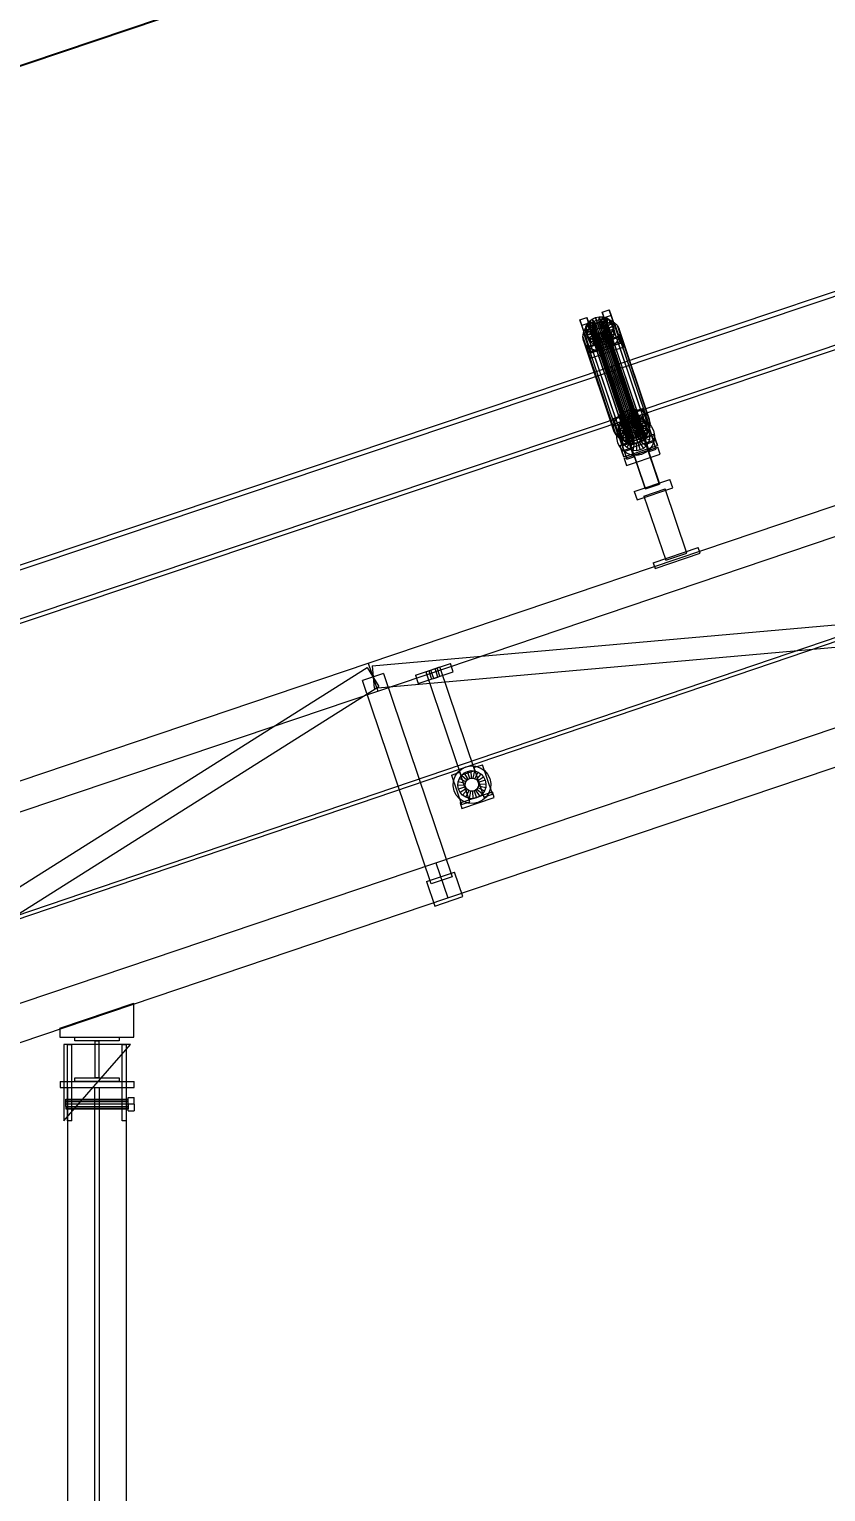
# Model space of a CAD drawing. Header units: millimetres. Extents: x -1970 to 34302, y -65268 to 6837.
# Drawn here: x 7559 to 8635, y 1365 to 3341 of the extents above; entities that cross this region are included whole.
import ezdxf

# ---------------------------------------------------------------- set-up
doc = ezdxf.new("R2010")
doc.units = ezdxf.units.MM
doc.layers.add('COTAS_P', color=1, linetype='Continuous', lineweight=0)
doc.layers.add('lateral_C01', color=7, linetype='Continuous', lineweight=0)
doc.dimstyles.new('R19_100', dxfattribs={"dimtxt": 250, "dimasz": 150, "dimexe": 150, "dimexo": 80, "dimgap": 100, "dimtad": 1, "dimtih": 1, "dimtoh": 1, "dimdsep": 46, "dimcen": 0.09, "dimadec": 0, "dimazin": 0, "dimtfac": 1, "dimtdec": 4, "dimtofl": 0, "dimtmove": 0, "dimatfit": 3, "dimfxl": 1, "dimtolj": 1, "dimtzin": 0, "dimarcsym": 0})

# ---------------------------------------------------------------- blocks, each defined once
blk = doc.blocks.new('*D0')
at = {"layer": 'COTAS_P', "color": 0, "lineweight": -2, "transparency": 16777216}
for p, q in [((10918.9, 3565.8), (10608.3, 4484.8)), ((1803.3, 1350.6), (10514.3, 4294.7)), ((1923.7, 525.8), (1613.2, 1444.7))]:
    blk.add_line(p, q, dxfattribs=at)
at = {"layer": 'COTAS_P', "color": 0, "transparency": 16777216}
for points in [[(10506.3, 4318.3), (10522.3, 4271), (10656.4, 4342.7)], [(1795.3, 1374.3), (1811.3, 1327), (1661.2, 1302.6)]]:
    blk.add_solid(points, dxfattribs=at)
at = {"layer": 'Defpoints', "color": 0, "transparency": 16777216}
for p in [(10656.4, 4342.7), (10944.5, 3490.1), (1949.4, 450)]:
    blk.add_point(p, dxfattribs=at)

msp = doc.modelspace()

# ---------------------------------------------------------------- linework, layer by layer
at = {"layer": 'lateral_C01'}
for p, q in [((2012.494, 264.236), (11002.451, 3319.63)), ((2014.103, 259.502), (11004.06, 3314.896)), ((8915.115, 3076.875), (8346.372, 2885.74)), ((8348.284, 2880.052), (8917.026, 3071.187)), ((8368.298, 2820.496), (8937.041, 3011.631)), ((8938.953, 3005.944), (8370.21, 2814.809)), ((8303.024, 2948.655), (8312.498, 2951.856)), ((8305.582, 2941.043), (8303.024, 2948.655)), ((8303.024, 2948.655), (8315.644, 2911.416)), ((8312.498, 2951.856), (8315.056, 2944.245)), ((8325.118, 2914.617), (8312.498, 2951.856)), ((8312.888, 2943.112), (8315.822, 2946.715)), ((8314.257, 2941.291), (8319.393, 2945.221)), ((8315.822, 2946.715), (8319.665, 2949.654)), ((8322.836, 2941.597), (8315.822, 2946.715)), ((8315.822, 2946.715), (8318.015, 2940.19)), ((8319.393, 2945.221), (8325.394, 2947.997)), ((8319.393, 2945.221), (8360.505, 2822.89)), ((8319.665, 2949.654), (8324.153, 2951.731)), ((8324.656, 2942.989), (8319.665, 2949.654)), ((8319.665, 2949.654), (8321.857, 2943.13)), ((8326.346, 2945.207), (8321.857, 2943.13)), ((8324.153, 2951.731), (8328.982, 2952.803)), ((8326.782, 2943.973), (8324.153, 2951.731)), ((8324.153, 2951.731), (8326.346, 2945.207)), ((8324.291, 2944.077), (8326.417, 2945.06)), ((8325.394, 2947.997), (8331.849, 2949.431)), ((8325.394, 2947.997), (8366.505, 2825.666)), ((8331.174, 2946.279), (8326.346, 2945.207)), ((8326.346, 2945.207), (8328.975, 2937.449)), ((8326.417, 2945.06), (8328.704, 2945.568)), ((8326.417, 2945.06), (8374.106, 2803.156)), ((8329.07, 2944.481), (8326.782, 2943.973)), ((8328.704, 2945.568), (8330.997, 2945.566)), ((8328.704, 2945.568), (8376.393, 2803.664)), ((8329.07, 2944.481), (8328.982, 2952.803)), ((8328.982, 2952.803), (8333.822, 2952.798)), ((8328.982, 2952.803), (8331.174, 2946.279)), ((8331.362, 2944.478), (8329.07, 2944.481)), ((8331.262, 2937.957), (8329.07, 2944.481)), ((8330.997, 2945.566), (8333.139, 2945.053)), ((8330.997, 2945.566), (8378.686, 2803.661)), ((8336.015, 2946.274), (8331.174, 2946.279)), ((8331.174, 2946.279), (8331.262, 2937.957)), ((8331.362, 2944.478), (8333.822, 2952.798)), ((8333.504, 2943.966), (8331.362, 2944.478)), ((8333.555, 2937.954), (8331.362, 2944.478)), ((8331.849, 2949.431), (8338.32, 2949.423)), ((8331.849, 2949.431), (8372.961, 2827.099)), ((8333.139, 2945.053), (8334.984, 2944.065)), ((8333.139, 2945.053), (8380.828, 2803.149)), ((8333.34, 2958.9), (8342.813, 2962.102)), ((8335.898, 2951.288), (8333.34, 2958.9)), ((8333.34, 2958.9), (8345.96, 2921.661)), ((8333.504, 2943.966), (8338.344, 2951.715)), ((8336.015, 2946.274), (8333.555, 2937.954)), ((8333.822, 2952.798), (8338.344, 2951.715)), ((8333.822, 2952.798), (8336.015, 2946.274)), ((8335.349, 2942.977), (8342.239, 2949.629)), ((8340.537, 2945.191), (8335.697, 2937.441)), ((8345.371, 2954.49), (8335.898, 2951.288)), ((8348.518, 2914.049), (8335.898, 2951.288)), ((8340.537, 2945.191), (8336.015, 2946.274)), ((8336.772, 2941.581), (8345.242, 2946.682)), ((8338.32, 2949.423), (8344.365, 2947.976)), ((8338.32, 2949.423), (8379.431, 2827.092)), ((8338.344, 2951.715), (8342.239, 2949.629)), ((8338.344, 2951.715), (8340.537, 2945.191)), ((8344.432, 2943.105), (8340.537, 2945.191)), ((8342.239, 2949.629), (8345.242, 2946.682)), ((8342.239, 2949.629), (8344.432, 2943.105)), ((8342.813, 2962.102), (8345.371, 2954.49)), ((8355.433, 2924.863), (8342.813, 2962.102)), ((8344.365, 2947.976), (8349.572, 2945.187)), ((8344.365, 2947.976), (8385.476, 2825.645)), ((8345.242, 2946.682), (8347.148, 2943.074)), ((8345.242, 2946.682), (8347.435, 2940.158)), ((8345.371, 2954.49), (8357.991, 2917.251)), ((8349.572, 2945.187), (8353.586, 2941.247)), ((8349.572, 2945.187), (8390.683, 2822.856)), ((8315.056, 2944.245), (8305.582, 2941.043)), ((8318.202, 2903.804), (8305.582, 2941.043)), ((8307.101, 2925.537), (8307.894, 2931.102)), ((8308.009, 2920.159), (8307.101, 2925.537)), ((8307.101, 2925.537), (8348.212, 2803.205)), ((8307.894, 2931.102), (8310.335, 2936.475)), ((8307.894, 2931.102), (8349.005, 2808.77)), ((8310.335, 2936.475), (8314.257, 2941.291)), ((8310.335, 2936.475), (8351.446, 2814.144)), ((8310.469, 2934.93), (8311.062, 2939.093)), ((8320.3, 2936.015), (8310.469, 2934.93)), ((8310.469, 2934.93), (8312.662, 2928.406)), ((8311.149, 2930.907), (8310.469, 2934.93)), ((8311.062, 2939.093), (8312.888, 2943.112)), ((8320.581, 2937.986), (8311.062, 2939.093)), ((8311.062, 2939.093), (8313.255, 2932.568)), ((8320.622, 2934.109), (8311.149, 2930.907)), ((8311.149, 2930.907), (8313.341, 2924.383)), ((8313.055, 2927.3), (8311.149, 2930.907)), ((8312.276, 2912.007), (8357.75, 2927.375)), ((8313.255, 2932.568), (8312.662, 2928.406)), ((8312.662, 2928.406), (8322.493, 2929.49)), ((8312.662, 2928.406), (8313.341, 2924.383)), ((8321.446, 2939.89), (8312.888, 2943.112)), ((8312.888, 2943.112), (8315.081, 2936.588)), ((8321.525, 2932.4), (8313.055, 2927.3)), ((8313.055, 2927.3), (8315.248, 2920.775)), ((8316.058, 2924.352), (8313.055, 2927.3)), ((8315.081, 2936.588), (8313.255, 2932.568)), ((8313.255, 2932.568), (8322.774, 2931.462)), ((8313.341, 2924.383), (8322.815, 2927.585)), ((8314.257, 2941.291), (8355.368, 2818.96)), ((8315.056, 2944.245), (8327.676, 2907.006)), ((8318.015, 2940.19), (8315.081, 2936.588)), ((8315.081, 2936.588), (8323.639, 2933.366)), ((8315.248, 2920.775), (8323.718, 2925.876)), ((8322.948, 2931.004), (8316.058, 2924.352)), ((8321.857, 2943.13), (8318.015, 2940.19)), ((8318.015, 2940.19), (8325.029, 2935.073)), ((8319.935, 2937.102), (8320.216, 2939.074)), ((8320.257, 2935.197), (8319.935, 2937.102)), ((8319.935, 2937.102), (8367.624, 2795.198)), ((8324.793, 2930.016), (8319.953, 2922.266)), ((8320.216, 2939.074), (8321.081, 2940.978)), ((8320.216, 2939.074), (8367.905, 2797.169)), ((8321.16, 2933.488), (8320.257, 2935.197)), ((8320.257, 2935.197), (8367.946, 2793.292)), ((8320.581, 2937.986), (8320.3, 2936.015)), ((8322.493, 2929.49), (8320.3, 2936.015)), ((8320.3, 2936.015), (8320.622, 2934.109)), ((8321.446, 2939.89), (8320.581, 2937.986)), ((8322.774, 2931.462), (8320.581, 2937.986)), ((8322.815, 2927.585), (8320.622, 2934.109)), ((8320.622, 2934.109), (8321.525, 2932.4)), ((8321.081, 2940.978), (8322.471, 2942.684)), ((8321.081, 2940.978), (8368.77, 2799.073)), ((8322.582, 2932.092), (8321.16, 2933.488)), ((8321.16, 2933.488), (8368.849, 2791.583)), ((8322.836, 2941.597), (8321.446, 2939.89)), ((8323.639, 2933.366), (8321.446, 2939.89)), ((8323.718, 2925.876), (8321.525, 2932.4)), ((8321.525, 2932.4), (8322.948, 2931.004)), ((8321.857, 2943.13), (8326.849, 2936.465)), ((8322.471, 2942.684), (8324.291, 2944.077)), ((8322.471, 2942.684), (8370.16, 2800.78)), ((8322.493, 2929.49), (8322.774, 2931.462)), ((8322.815, 2927.585), (8322.493, 2929.49)), ((8324.427, 2931.103), (8322.582, 2932.092)), ((8322.582, 2932.092), (8370.271, 2790.187)), ((8322.774, 2931.462), (8323.639, 2933.366)), ((8323.718, 2925.876), (8322.815, 2927.585)), ((8324.656, 2942.989), (8322.836, 2941.597)), ((8325.029, 2935.073), (8322.836, 2941.597)), ((8325.14, 2924.48), (8322.948, 2931.004)), ((8322.948, 2931.004), (8324.793, 2930.016)), ((8323.639, 2933.366), (8325.029, 2935.073)), ((8325.14, 2924.48), (8323.718, 2925.876)), ((8324.291, 2944.077), (8371.98, 2802.172)), ((8326.569, 2930.591), (8324.427, 2931.103)), ((8324.427, 2931.103), (8372.116, 2789.199)), ((8326.935, 2929.503), (8324.475, 2921.184)), ((8326.782, 2943.973), (8324.656, 2942.989)), ((8326.849, 2936.465), (8324.656, 2942.989)), ((8326.985, 2923.492), (8324.793, 2930.016)), ((8324.793, 2930.016), (8326.935, 2929.503)), ((8325.029, 2935.073), (8326.849, 2936.465)), ((8328.862, 2930.588), (8326.569, 2930.591)), ((8326.569, 2930.591), (8374.258, 2788.686)), ((8328.975, 2937.449), (8326.782, 2943.973)), ((8326.849, 2936.465), (8328.975, 2937.449)), ((8329.127, 2922.979), (8326.935, 2929.503)), ((8326.935, 2929.503), (8329.227, 2929.501)), ((8331.149, 2931.096), (8328.862, 2930.588)), ((8328.862, 2930.588), (8376.551, 2788.684)), ((8328.975, 2937.449), (8331.262, 2937.957)), ((8329.227, 2929.501), (8331.515, 2930.008)), ((8329.227, 2929.501), (8329.315, 2921.178)), ((8331.42, 2922.976), (8329.227, 2929.501)), ((8333.275, 2932.08), (8331.149, 2931.096)), ((8331.149, 2931.096), (8378.838, 2789.191)), ((8331.262, 2937.957), (8333.555, 2937.954)), ((8331.515, 2930.008), (8333.641, 2930.992)), ((8331.515, 2930.008), (8334.144, 2922.25)), ((8333.707, 2923.484), (8331.515, 2930.008)), ((8335.095, 2933.472), (8333.275, 2932.08)), ((8333.275, 2932.08), (8380.965, 2790.175)), ((8335.349, 2942.977), (8333.504, 2943.966)), ((8335.697, 2937.441), (8333.504, 2943.966)), ((8333.555, 2937.954), (8335.697, 2937.441)), ((8333.641, 2930.992), (8335.461, 2932.385)), ((8333.641, 2930.992), (8338.632, 2924.327)), ((8335.833, 2924.468), (8333.641, 2930.992)), ((8334.984, 2944.065), (8336.406, 2942.669)), ((8334.984, 2944.065), (8382.673, 2802.16)), ((8336.485, 2935.179), (8335.095, 2933.472)), ((8335.095, 2933.472), (8382.785, 2791.568)), ((8336.772, 2941.581), (8335.349, 2942.977)), ((8337.542, 2936.453), (8335.349, 2942.977)), ((8335.461, 2932.385), (8336.851, 2934.091)), ((8335.461, 2932.385), (8342.475, 2927.267)), ((8337.653, 2925.86), (8335.461, 2932.385)), ((8335.697, 2937.441), (8337.542, 2936.453)), ((8337.653, 2925.86), (8335.833, 2924.468)), ((8336.406, 2942.669), (8337.309, 2940.96)), ((8336.406, 2942.669), (8384.095, 2800.764)), ((8337.35, 2937.083), (8336.485, 2935.179)), ((8336.485, 2935.179), (8384.174, 2793.274)), ((8337.675, 2939.872), (8336.772, 2941.581)), ((8338.964, 2935.057), (8336.772, 2941.581)), ((8336.851, 2934.091), (8337.716, 2935.995)), ((8336.851, 2934.091), (8345.409, 2930.869)), ((8339.043, 2927.567), (8336.851, 2934.091)), ((8337.309, 2940.96), (8337.631, 2939.054)), ((8384.998, 2799.055), (8337.309, 2940.96)), ((8337.631, 2939.054), (8337.35, 2937.083)), ((8337.35, 2937.083), (8385.039, 2795.178)), ((8344.432, 2943.105), (8337.542, 2936.453)), ((8337.542, 2936.453), (8338.964, 2935.057)), ((8337.631, 2939.054), (8385.32, 2797.15)), ((8339.043, 2927.567), (8337.653, 2925.86)), ((8344.667, 2920.743), (8337.653, 2925.86)), ((8347.148, 2943.074), (8337.675, 2939.872)), ((8337.675, 2939.872), (8339.867, 2933.348)), ((8337.997, 2937.967), (8337.675, 2939.872)), ((8337.716, 2935.995), (8337.997, 2937.967)), ((8337.716, 2935.995), (8347.235, 2934.889)), ((8339.908, 2929.471), (8337.716, 2935.995)), ((8337.997, 2937.967), (8347.828, 2939.052)), ((8340.189, 2931.443), (8337.997, 2937.967)), ((8342.475, 2927.267), (8338.632, 2924.327)), ((8347.435, 2940.158), (8338.964, 2935.057)), ((8338.964, 2935.057), (8339.867, 2933.348)), ((8339.908, 2929.471), (8339.043, 2927.567)), ((8347.601, 2924.345), (8339.043, 2927.567)), ((8339.867, 2933.348), (8349.341, 2936.55)), ((8339.867, 2933.348), (8340.189, 2931.443)), ((8340.189, 2931.443), (8339.908, 2929.471)), ((8349.427, 2928.365), (8339.908, 2929.471)), ((8350.02, 2932.527), (8340.189, 2931.443)), ((8345.409, 2930.869), (8342.475, 2927.267)), ((8342.475, 2927.267), (8344.667, 2920.743)), ((8347.435, 2940.158), (8344.432, 2943.105)), ((8347.235, 2934.889), (8345.409, 2930.869)), ((8345.409, 2930.869), (8347.601, 2924.345)), ((8355.433, 2924.863), (8345.96, 2921.661)), ((8349.341, 2936.55), (8347.148, 2943.074)), ((8347.148, 2943.074), (8347.828, 2939.052)), ((8347.828, 2939.052), (8347.235, 2934.889)), ((8347.235, 2934.889), (8349.427, 2928.365)), ((8349.341, 2936.55), (8347.435, 2940.158)), ((8347.601, 2924.345), (8349.427, 2928.365)), ((8347.828, 2939.052), (8350.02, 2932.527)), ((8350.02, 2932.527), (8349.341, 2936.55)), ((8349.427, 2928.365), (8350.02, 2932.527)), ((8353.586, 2941.247), (8356.135, 2936.424)), ((8353.586, 2941.247), (8394.698, 2818.916)), ((8356.25, 2925.482), (8353.809, 2920.108)), ((8357.991, 2917.251), (8355.433, 2924.863)), ((8356.135, 2936.424), (8357.043, 2931.047)), ((8397.246, 2814.093), (8356.135, 2936.424)), ((8357.043, 2931.047), (8356.25, 2925.482)), ((8356.25, 2925.482), (8397.361, 2803.15)), ((8357.043, 2931.047), (8398.155, 2808.715)), ((8357.75, 2927.375), (8360.308, 2919.763)), ((8360.379, 2919.617), (8357.75, 2927.375)), ((8310.557, 2915.336), (8308.009, 2920.159)), ((8308.009, 2920.159), (8349.12, 2797.828)), ((8314.572, 2911.396), (8310.557, 2915.336)), ((8310.557, 2915.336), (8351.669, 2793.005)), ((8314.834, 2904.395), (8312.276, 2912.007)), ((8312.276, 2912.007), (8314.906, 2904.249)), ((8313.341, 2924.383), (8315.248, 2920.775)), ((8319.779, 2908.607), (8314.572, 2911.396)), ((8314.572, 2911.396), (8355.683, 2789.065)), ((8360.308, 2919.763), (8314.834, 2904.395)), ((8360.379, 2919.617), (8314.906, 2904.249)), ((8315.248, 2920.775), (8318.251, 2917.828)), ((8325.118, 2914.617), (8315.644, 2911.416)), ((8315.644, 2911.416), (8318.202, 2903.804)), ((8316.058, 2924.352), (8318.251, 2917.828)), ((8319.953, 2922.266), (8316.058, 2924.352)), ((8317.464, 2896.637), (8362.937, 2912.005)), ((8318.202, 2903.804), (8327.676, 2907.006)), ((8318.251, 2917.828), (8325.14, 2924.48)), ((8318.251, 2917.828), (8322.146, 2915.742)), ((8325.824, 2907.16), (8319.779, 2908.607)), ((8319.779, 2908.607), (8360.89, 2786.276)), ((8319.953, 2922.266), (8322.146, 2915.742)), ((8324.475, 2921.184), (8319.953, 2922.266)), ((8322.146, 2915.742), (8326.985, 2923.492)), ((8322.146, 2915.742), (8326.667, 2914.659)), ((8324.475, 2921.184), (8326.667, 2914.659)), ((8329.315, 2921.178), (8324.475, 2921.184)), ((8327.676, 2907.006), (8325.118, 2914.617)), ((8326.985, 2923.492), (8325.14, 2924.48)), ((8332.295, 2907.153), (8325.824, 2907.16)), ((8325.824, 2907.16), (8366.935, 2784.828)), ((8326.667, 2914.659), (8329.127, 2922.979)), ((8326.667, 2914.659), (8331.508, 2914.654)), ((8326.778, 2912.804), (8345.725, 2919.208)), ((8326.859, 2912.562), (8326.778, 2912.804)), ((8391.653, 2720.856), (8326.778, 2912.804)), ((8345.806, 2918.966), (8326.859, 2912.562)), ((8391.735, 2720.615), (8326.859, 2912.562)), ((8329.127, 2922.979), (8326.985, 2923.492)), ((8331.42, 2922.976), (8329.127, 2922.979)), ((8334.144, 2922.25), (8329.315, 2921.178)), ((8329.315, 2921.178), (8331.508, 2914.654)), ((8333.707, 2923.484), (8331.42, 2922.976)), ((8331.508, 2914.654), (8331.42, 2922.976)), ((8331.508, 2914.654), (8336.337, 2915.726)), ((8338.75, 2908.586), (8332.295, 2907.153)), ((8332.295, 2907.153), (8373.406, 2784.821)), ((8335.833, 2924.468), (8333.707, 2923.484)), ((8336.337, 2915.726), (8333.707, 2923.484)), ((8338.632, 2924.327), (8334.144, 2922.25)), ((8334.144, 2922.25), (8336.337, 2915.726)), ((8340.825, 2917.803), (8335.833, 2924.468)), ((8336.337, 2915.726), (8340.825, 2917.803)), ((8338.632, 2924.327), (8340.825, 2917.803)), ((8344.751, 2911.362), (8338.75, 2908.586)), ((8338.75, 2908.586), (8379.861, 2786.255)), ((8340.825, 2917.803), (8344.667, 2920.743)), ((8344.667, 2920.743), (8347.601, 2924.345)), ((8349.887, 2915.292), (8344.751, 2911.362)), ((8344.751, 2911.362), (8385.862, 2789.031)), ((8345.725, 2919.208), (8345.806, 2918.966)), ((8410.6, 2727.26), (8345.725, 2919.208)), ((8345.806, 2918.966), (8410.682, 2727.018)), ((8345.96, 2921.661), (8348.518, 2914.049)), ((8348.518, 2914.049), (8357.991, 2917.251)), ((8353.809, 2920.108), (8349.887, 2915.292)), ((8349.887, 2915.292), (8390.998, 2792.961)), ((8353.809, 2920.108), (8394.921, 2797.777)), ((8360.308, 2919.763), (8362.937, 2912.005)), ((8362.937, 2912.005), (8360.379, 2919.617)), ((8346.372, 2885.74), (7417.425, 2573.553)), ((8317.464, 2896.637), (8314.834, 2904.395)), ((8314.906, 2904.249), (8317.464, 2896.637)), ((8368.298, 2820.496), (8346.372, 2885.74)), ((8346.372, 2885.74), (8348.284, 2880.052)), ((7419.337, 2567.865), (8348.284, 2880.052)), ((8017.256, 2484.906), (9154.087, 2869.115)), ((8348.284, 2880.052), (8370.21, 2814.809)), ((8030.063, 2447.011), (9166.894, 2831.22)), ((8372.961, 2827.099), (8366.505, 2825.666)), ((8379.431, 2827.092), (8372.961, 2827.099)), ((8378.105, 2825.695), (8387.579, 2828.897)), ((8385.476, 2825.645), (8379.431, 2827.092)), ((8387.579, 2828.897), (8390.137, 2821.285)), ((8400.199, 2791.658), (8387.579, 2828.897)), ((7439.351, 2508.309), (8368.298, 2820.496)), ((8370.21, 2814.809), (7441.263, 2502.622)), ((8347.79, 2815.449), (8357.263, 2818.651)), ((8350.348, 2807.837), (8347.79, 2815.449)), ((8347.79, 2815.449), (8360.41, 2778.21)), ((8349.005, 2808.77), (8348.212, 2803.205)), ((8351.446, 2814.144), (8349.005, 2808.77)), ((8359.821, 2811.039), (8350.348, 2807.837)), ((8362.968, 2770.598), (8350.348, 2807.837)), ((8351.083, 2805.812), (8360.557, 2809.013)), ((8355.368, 2818.96), (8351.446, 2814.144)), ((8360.505, 2822.89), (8355.368, 2818.96)), ((8355.576, 2802.01), (8359.268, 2807.519)), ((8355.828, 2805.887), (8357.654, 2809.907)), ((8357.263, 2818.651), (8359.821, 2811.039)), ((8369.884, 2781.412), (8357.263, 2818.651)), ((8357.654, 2809.907), (8360.588, 2813.509)), ((8366.212, 2806.685), (8357.654, 2809.907)), ((8357.654, 2809.907), (8359.847, 2803.383)), ((8359.268, 2807.519), (8364.259, 2811.884)), ((8359.821, 2811.039), (8372.442, 2773.8)), ((8362.781, 2806.985), (8359.847, 2803.383)), ((8366.505, 2825.666), (8360.505, 2822.89)), ((8375.925, 2763.54), (8360.557, 2809.013)), ((8360.588, 2813.509), (8364.43, 2816.449)), ((8367.602, 2808.392), (8360.588, 2813.509)), ((8360.588, 2813.509), (8362.781, 2806.985)), ((8366.623, 2809.925), (8362.781, 2806.985)), ((8362.781, 2806.985), (8369.794, 2801.867)), ((8364.074, 2803.293), (8367.807, 2806.558)), ((8364.259, 2811.884), (8370.21, 2814.809)), ((8364.43, 2816.449), (8368.919, 2818.526)), ((8369.422, 2809.784), (8364.43, 2816.449)), ((8364.43, 2816.449), (8366.623, 2809.925)), ((8366.212, 2806.685), (8365.347, 2804.781)), ((8367.602, 2808.392), (8366.212, 2806.685)), ((8368.405, 2800.161), (8366.212, 2806.685)), ((8371.111, 2812.002), (8366.623, 2809.925)), ((8366.623, 2809.925), (8371.614, 2803.26)), ((8369.422, 2809.784), (8367.602, 2808.392)), ((8369.794, 2801.867), (8367.602, 2808.392)), ((8367.807, 2806.558), (8372.259, 2808.746)), ((8373.352, 2798.236), (8367.807, 2806.558)), ((8368.919, 2818.526), (8373.748, 2819.598)), ((8371.548, 2810.768), (8368.919, 2818.526)), ((8368.919, 2818.526), (8371.111, 2812.002)), ((8371.548, 2810.768), (8369.422, 2809.784)), ((8371.614, 2803.26), (8369.422, 2809.784)), ((8370.21, 2814.809), (8376.715, 2816.094)), ((8375.94, 2813.074), (8371.111, 2812.002)), ((8371.111, 2812.002), (8373.74, 2804.243)), ((8373.835, 2811.276), (8371.548, 2810.768)), ((8373.74, 2804.243), (8371.548, 2810.768)), ((8372.259, 2808.746), (8377.125, 2809.707)), ((8375.46, 2799.272), (8372.259, 2808.746)), ((8373.835, 2811.276), (8373.748, 2819.598)), ((8373.748, 2819.598), (8378.588, 2819.593)), ((8373.748, 2819.598), (8375.94, 2813.074)), ((8376.128, 2811.273), (8373.835, 2811.276)), ((8376.028, 2804.751), (8373.835, 2811.276)), ((8380.78, 2813.068), (8375.94, 2813.074)), ((8375.94, 2813.074), (8376.028, 2804.751)), ((8376.128, 2811.273), (8378.588, 2819.593)), ((8378.27, 2810.76), (8376.128, 2811.273)), ((8378.321, 2804.749), (8376.128, 2811.273)), ((8376.715, 2816.094), (8383.331, 2815.651)), ((8377.765, 2799.727), (8377.125, 2809.707)), ((8377.125, 2809.707), (8382.074, 2809.376)), ((8380.663, 2818.083), (8378.105, 2825.695)), ((8378.105, 2825.695), (8390.725, 2788.456)), ((8378.27, 2810.76), (8383.11, 2818.51)), ((8380.115, 2809.772), (8378.27, 2810.76)), ((8380.463, 2804.236), (8378.27, 2810.76)), ((8380.78, 2813.068), (8378.321, 2804.749)), ((8378.588, 2819.593), (8383.11, 2818.51)), ((8378.588, 2819.593), (8380.78, 2813.068)), ((8380.11, 2799.571), (8382.074, 2809.376)), ((8380.115, 2809.772), (8387.005, 2816.424)), ((8381.537, 2808.376), (8380.115, 2809.772)), ((8382.308, 2803.248), (8380.115, 2809.772)), ((8385.302, 2811.986), (8380.463, 2804.236)), ((8390.137, 2821.285), (8380.663, 2818.083)), ((8393.283, 2780.844), (8380.663, 2818.083)), ((8385.302, 2811.986), (8380.78, 2813.068)), ((8381.399, 2816.057), (8390.873, 2819.259)), ((8381.399, 2816.057), (8396.767, 2770.584)), ((8381.537, 2808.376), (8390.008, 2813.477)), ((8382.44, 2806.667), (8381.537, 2808.376)), ((8383.73, 2801.852), (8381.537, 2808.376)), ((8382.074, 2809.376), (8386.768, 2807.775)), ((8389.197, 2809.9), (8382.308, 2803.248)), ((8382.333, 2798.812), (8386.768, 2807.775)), ((8391.914, 2809.869), (8382.44, 2806.667)), ((8382.44, 2806.667), (8384.633, 2800.143)), ((8382.762, 2804.762), (8382.44, 2806.667)), ((8383.11, 2818.51), (8387.005, 2816.424)), ((8383.11, 2818.51), (8385.302, 2811.986)), ((8383.331, 2815.651), (8389.607, 2813.511)), ((8392.2, 2806.952), (8383.73, 2801.852)), ((8389.197, 2809.9), (8385.302, 2811.986)), ((8390.683, 2822.856), (8385.476, 2825.645)), ((8386.768, 2807.775), (8390.889, 2805.014)), ((8387.005, 2816.424), (8390.008, 2813.477)), ((8387.005, 2816.424), (8389.197, 2809.9)), ((8392.2, 2806.952), (8389.197, 2809.9)), ((8389.607, 2813.511), (8395.115, 2809.82)), ((8390.008, 2813.477), (8391.914, 2809.869)), ((8390.008, 2813.477), (8392.2, 2806.952)), ((8390.137, 2821.285), (8402.757, 2784.046)), ((8394.698, 2818.916), (8390.683, 2822.856)), ((8406.241, 2773.786), (8390.873, 2819.259)), ((8394.107, 2803.344), (8391.914, 2809.869)), ((8391.914, 2809.869), (8392.594, 2805.846)), ((8394.107, 2803.344), (8392.2, 2806.952)), ((8397.246, 2814.093), (8394.698, 2818.916)), ((8395.115, 2809.82), (8399.48, 2804.829)), ((8398.155, 2808.715), (8397.246, 2814.093)), ((8397.361, 2803.15), (8398.155, 2808.715)), ((8348.212, 2803.205), (8349.12, 2797.828)), ((8349.12, 2797.828), (8351.669, 2793.005)), ((8351.083, 2805.812), (8366.452, 2760.338)), ((8351.669, 2793.005), (8355.683, 2789.065)), ((8352.994, 2789.119), (8353.437, 2795.735)), ((8354.279, 2782.614), (8352.994, 2789.119)), ((8353.437, 2795.735), (8355.576, 2802.01)), ((8355.235, 2801.725), (8355.828, 2805.887)), ((8365.066, 2802.809), (8355.235, 2801.725)), ((8355.235, 2801.725), (8357.427, 2795.2)), ((8355.914, 2797.702), (8355.235, 2801.725)), ((8355.683, 2789.065), (8360.89, 2786.276)), ((8365.347, 2804.781), (8355.828, 2805.887)), ((8355.828, 2805.887), (8358.021, 2799.363)), ((8365.388, 2800.904), (8355.914, 2797.702)), ((8355.914, 2797.702), (8358.107, 2791.178)), ((8357.821, 2794.094), (8355.914, 2797.702)), ((8357.042, 2778.801), (8402.515, 2794.17)), ((8358.021, 2799.363), (8357.427, 2795.2)), ((8357.427, 2795.2), (8367.259, 2796.285)), ((8357.427, 2795.2), (8358.107, 2791.178)), ((8366.291, 2799.195), (8357.821, 2794.094)), ((8357.821, 2794.094), (8360.013, 2787.57)), ((8360.824, 2791.147), (8357.821, 2794.094)), ((8359.847, 2803.383), (8358.021, 2799.363)), ((8358.021, 2799.363), (8367.54, 2798.257)), ((8358.107, 2791.178), (8367.581, 2794.38)), ((8358.107, 2791.178), (8360.013, 2787.57)), ((8359.381, 2789.529), (8359.712, 2794.478)), ((8369.361, 2790.169), (8359.381, 2789.529)), ((8360.342, 2784.663), (8359.381, 2789.529)), ((8405.073, 2786.558), (8359.6, 2771.19)), ((8405.144, 2786.412), (8359.671, 2771.043)), ((8359.712, 2794.478), (8361.313, 2799.172)), ((8369.517, 2792.514), (8359.712, 2794.478)), ((8359.847, 2803.383), (8368.405, 2800.161)), ((8360.013, 2787.57), (8368.484, 2792.671)), ((8360.013, 2787.57), (8363.016, 2784.623)), ((8369.816, 2787.864), (8360.342, 2784.663)), ((8367.713, 2797.799), (8360.824, 2791.147)), ((8360.824, 2791.147), (8363.016, 2784.623)), ((8364.719, 2789.061), (8360.824, 2791.147)), ((8361.313, 2799.172), (8364.074, 2803.293)), ((8370.275, 2794.737), (8361.313, 2799.172)), ((8363.016, 2784.623), (8369.906, 2791.274)), ((8371.583, 2796.689), (8364.074, 2803.293)), ((8369.558, 2796.811), (8364.719, 2789.061)), ((8364.719, 2789.061), (8366.911, 2782.537)), ((8369.24, 2787.978), (8364.719, 2789.061)), ((8365.347, 2804.781), (8365.066, 2802.809)), ((8367.259, 2796.285), (8365.066, 2802.809)), ((8365.066, 2802.809), (8365.388, 2800.904)), ((8367.54, 2798.257), (8365.347, 2804.781)), ((8367.581, 2794.38), (8365.388, 2800.904)), ((8365.388, 2800.904), (8366.291, 2799.195)), ((8368.484, 2792.671), (8366.291, 2799.195)), ((8366.291, 2799.195), (8367.713, 2797.799)), ((8366.911, 2782.537), (8371.751, 2790.286)), ((8367.259, 2796.285), (8367.54, 2798.257)), ((8367.581, 2794.38), (8367.259, 2796.285)), ((8367.54, 2798.257), (8368.405, 2800.161)), ((8368.484, 2792.671), (8367.581, 2794.38)), ((8367.905, 2797.169), (8367.624, 2795.198)), ((8367.624, 2795.198), (8367.946, 2793.292)), ((8369.906, 2791.274), (8367.713, 2797.799)), ((8367.713, 2797.799), (8369.558, 2796.811)), ((8368.77, 2799.073), (8367.905, 2797.169)), ((8367.946, 2793.292), (8368.849, 2791.583)), ((8368.405, 2800.161), (8369.794, 2801.867)), ((8369.906, 2791.274), (8368.484, 2792.671)), ((8370.16, 2800.78), (8368.77, 2799.073)), ((8368.849, 2791.583), (8370.271, 2790.187)), ((8371.7, 2796.298), (8369.24, 2787.978)), ((8369.24, 2787.978), (8371.433, 2781.454)), ((8374.081, 2787.973), (8369.24, 2787.978)), ((8369.361, 2790.169), (8369.517, 2792.514)), ((8369.816, 2787.864), (8369.361, 2790.169)), ((8369.517, 2792.514), (8370.275, 2794.737)), ((8371.751, 2790.286), (8369.558, 2796.811)), ((8369.558, 2796.811), (8371.7, 2796.298)), ((8369.794, 2801.867), (8371.614, 2803.26)), ((8370.852, 2785.756), (8369.816, 2787.864)), ((8371.751, 2790.286), (8369.906, 2791.274)), ((8371.98, 2802.172), (8370.16, 2800.78)), ((8370.271, 2790.187), (8372.116, 2789.199)), ((8370.275, 2794.737), (8371.583, 2796.689)), ((8371.433, 2781.454), (8373.893, 2789.774)), ((8371.583, 2796.689), (8373.352, 2798.236)), ((8371.614, 2803.26), (8373.74, 2804.243)), ((8373.893, 2789.774), (8371.7, 2796.298)), ((8371.7, 2796.298), (8373.993, 2796.295)), ((8373.893, 2789.774), (8371.751, 2790.286)), ((8374.106, 2803.156), (8371.98, 2802.172)), ((8372.116, 2789.199), (8374.258, 2788.686)), ((8373.352, 2798.236), (8375.46, 2799.272)), ((8373.74, 2804.243), (8376.028, 2804.751)), ((8376.186, 2789.771), (8373.893, 2789.774)), ((8373.993, 2796.295), (8376.28, 2796.803)), ((8373.993, 2796.295), (8374.081, 2787.973)), ((8376.186, 2789.771), (8373.993, 2796.295)), ((8378.91, 2789.045), (8374.081, 2787.973)), ((8374.081, 2787.973), (8376.273, 2781.449)), ((8376.393, 2803.664), (8374.106, 2803.156)), ((8374.258, 2788.686), (8376.551, 2788.684)), ((8375.46, 2799.272), (8377.765, 2799.727)), ((8376.028, 2804.751), (8378.321, 2804.749)), ((8378.473, 2790.279), (8376.186, 2789.771)), ((8376.273, 2781.449), (8376.186, 2789.771)), ((8376.28, 2796.803), (8378.407, 2797.787)), ((8376.28, 2796.803), (8378.91, 2789.045)), ((8378.473, 2790.279), (8376.28, 2796.803)), ((8378.686, 2803.661), (8376.393, 2803.664)), ((8376.551, 2788.684), (8378.838, 2789.191)), ((8377.765, 2799.727), (8380.11, 2799.571)), ((8378.321, 2804.749), (8380.463, 2804.236)), ((8378.407, 2797.787), (8380.227, 2799.179)), ((8378.407, 2797.787), (8383.398, 2791.122)), ((8380.599, 2791.263), (8378.407, 2797.787)), ((8380.599, 2791.263), (8378.473, 2790.279)), ((8381.102, 2782.521), (8378.473, 2790.279)), ((8380.828, 2803.149), (8378.686, 2803.661)), ((8378.838, 2789.191), (8380.965, 2790.175)), ((8383.398, 2791.122), (8378.91, 2789.045)), ((8378.91, 2789.045), (8381.102, 2782.521)), ((8379.861, 2786.255), (8385.862, 2789.031)), ((8380.11, 2799.571), (8382.333, 2798.812)), ((8380.227, 2799.179), (8381.616, 2800.886)), ((8380.227, 2799.179), (8387.24, 2794.062)), ((8382.419, 2792.655), (8380.227, 2799.179)), ((8380.463, 2804.236), (8382.308, 2803.248)), ((8382.419, 2792.655), (8380.599, 2791.263)), ((8385.591, 2784.597), (8380.599, 2791.263)), ((8382.673, 2802.16), (8380.828, 2803.149)), ((8380.965, 2790.175), (8382.785, 2791.568)), ((8381.616, 2800.886), (8382.481, 2802.79)), ((8381.616, 2800.886), (8390.174, 2797.664)), ((8383.809, 2794.361), (8381.616, 2800.886)), ((8382.308, 2803.248), (8383.73, 2801.852)), ((8382.333, 2798.812), (8384.285, 2797.505)), ((8383.809, 2794.361), (8382.419, 2792.655)), ((8389.433, 2787.537), (8382.419, 2792.655)), ((8382.481, 2802.79), (8382.762, 2804.762)), ((8382.481, 2802.79), (8392, 2801.684)), ((8384.674, 2796.266), (8382.481, 2802.79)), ((8384.095, 2800.764), (8382.673, 2802.16)), ((8382.762, 2804.762), (8392.594, 2805.846)), ((8384.955, 2798.237), (8382.762, 2804.762)), ((8382.785, 2791.568), (8384.174, 2793.274)), ((8387.24, 2794.062), (8383.398, 2791.122)), ((8383.398, 2791.122), (8385.591, 2784.597)), ((8383.73, 2801.852), (8384.633, 2800.143)), ((8384.674, 2796.266), (8383.809, 2794.361)), ((8392.367, 2791.14), (8383.809, 2794.361)), ((8384.998, 2799.055), (8384.095, 2800.764)), ((8384.174, 2793.274), (8385.039, 2795.178)), ((8384.285, 2797.505), (8390.889, 2805.014)), ((8384.285, 2797.505), (8385.832, 2795.736)), ((8384.633, 2800.143), (8394.107, 2803.344)), ((8384.633, 2800.143), (8384.955, 2798.237)), ((8384.955, 2798.237), (8384.674, 2796.266)), ((8394.193, 2795.159), (8384.674, 2796.266)), ((8394.786, 2799.322), (8384.955, 2798.237)), ((8385.32, 2797.15), (8384.998, 2799.055)), ((8385.039, 2795.178), (8385.32, 2797.15)), ((8386.409, 2786.755), (8385.101, 2784.803)), ((8385.591, 2784.597), (8389.433, 2787.537)), ((8385.832, 2795.736), (8394.154, 2801.281)), ((8385.832, 2795.736), (8386.868, 2793.628)), ((8385.862, 2789.031), (8390.998, 2792.961)), ((8387.167, 2788.978), (8386.409, 2786.755)), ((8386.409, 2786.755), (8395.371, 2782.32)), ((8396.342, 2796.829), (8386.868, 2793.628)), ((8386.868, 2793.628), (8387.324, 2791.323)), ((8387.324, 2791.323), (8387.167, 2788.978)), ((8387.167, 2788.978), (8396.972, 2787.014)), ((8390.174, 2797.664), (8387.24, 2794.062)), ((8387.24, 2794.062), (8389.433, 2787.537)), ((8387.324, 2791.323), (8397.303, 2791.963)), ((8389.433, 2787.537), (8392.367, 2791.14)), ((8392, 2801.684), (8390.174, 2797.664)), ((8390.174, 2797.664), (8392.367, 2791.14)), ((8400.199, 2791.658), (8390.725, 2788.456)), ((8390.725, 2788.456), (8393.283, 2780.844)), ((8390.889, 2805.014), (8394.154, 2801.281)), ((8390.998, 2792.961), (8394.921, 2797.777)), ((8392.594, 2805.846), (8392, 2801.684)), ((8392, 2801.684), (8394.193, 2795.159)), ((8392.367, 2791.14), (8394.193, 2795.159)), ((8392.594, 2805.846), (8394.786, 2799.322)), ((8394.786, 2799.322), (8394.107, 2803.344)), ((8394.154, 2801.281), (8396.342, 2796.829)), ((8394.193, 2795.159), (8394.786, 2799.322)), ((8394.921, 2797.777), (8397.361, 2803.15)), ((8396.972, 2787.014), (8395.371, 2782.32)), ((8396.342, 2796.829), (8397.303, 2791.963)), ((8397.303, 2791.963), (8396.972, 2787.014)), ((8399.48, 2804.829), (8402.405, 2798.878)), ((8402.757, 2784.046), (8400.199, 2791.658)), ((8402.405, 2798.878), (8403.69, 2792.373)), ((8402.515, 2794.17), (8405.073, 2786.558)), ((8405.144, 2786.412), (8402.515, 2794.17)), ((8403.69, 2792.373), (8403.247, 2785.757)), ((8405.073, 2786.558), (8407.702, 2778.8)), ((8407.702, 2778.8), (8405.144, 2786.412)), ((8357.204, 2776.663), (8354.279, 2782.614)), ((8359.6, 2771.19), (8357.042, 2778.801)), ((8357.042, 2778.801), (8359.671, 2771.043)), ((8361.569, 2771.672), (8357.204, 2776.663)), ((8362.229, 2763.431), (8359.6, 2771.19)), ((8359.671, 2771.043), (8362.229, 2763.431)), ((8362.53, 2780.211), (8360.342, 2784.663)), ((8369.884, 2781.412), (8360.41, 2778.21)), ((8360.41, 2778.21), (8362.968, 2770.598)), ((8360.89, 2786.276), (8366.935, 2784.828)), ((8367.077, 2767.98), (8361.569, 2771.672)), ((8362.229, 2763.431), (8407.702, 2778.8)), ((8370.852, 2785.756), (8362.53, 2780.211)), ((8365.795, 2776.478), (8362.53, 2780.211)), ((8362.968, 2770.598), (8372.442, 2773.8)), ((8362.969, 2761.273), (8408.443, 2776.641)), ((8363.016, 2784.623), (8366.911, 2782.537)), ((8372.399, 2783.987), (8365.795, 2776.478)), ((8369.916, 2773.717), (8365.795, 2776.478)), ((8366.171, 2751.799), (8411.644, 2767.167)), ((8366.911, 2782.537), (8371.433, 2781.454)), ((8366.935, 2784.828), (8373.406, 2784.821)), ((8373.353, 2765.841), (8367.077, 2767.98)), ((8372.442, 2773.8), (8369.884, 2781.412)), ((8374.351, 2782.679), (8369.916, 2773.717)), ((8374.61, 2772.116), (8369.916, 2773.717)), ((8372.399, 2783.987), (8370.852, 2785.756)), ((8371.433, 2781.454), (8376.273, 2781.449)), ((8371.451, 2779.871), (8390.398, 2786.275)), ((8371.717, 2779.084), (8371.451, 2779.871)), ((8391.334, 2721.051), (8371.451, 2779.871)), ((8390.664, 2785.489), (8371.717, 2779.084)), ((8391.6, 2720.265), (8371.717, 2779.084)), ((8374.351, 2782.679), (8372.399, 2783.987)), ((8373.406, 2784.821), (8379.861, 2786.255)), ((8376.574, 2781.921), (8374.351, 2782.679)), ((8376.574, 2781.921), (8374.61, 2772.116)), ((8379.559, 2771.785), (8374.61, 2772.116)), ((8395.18, 2772.158), (8376.232, 2765.755)), ((8376.273, 2781.449), (8381.102, 2782.521)), ((8378.919, 2781.764), (8376.574, 2781.921)), ((8381.224, 2782.22), (8378.919, 2781.764)), ((8378.919, 2781.764), (8379.559, 2771.785)), ((8384.425, 2772.746), (8379.559, 2771.785)), ((8386.474, 2766.683), (8379.969, 2765.398)), ((8381.102, 2782.521), (8385.591, 2784.597)), ((8383.332, 2783.256), (8381.224, 2782.22)), ((8381.224, 2782.22), (8384.425, 2772.746)), ((8385.101, 2784.803), (8383.332, 2783.256)), ((8383.332, 2783.256), (8388.877, 2774.934)), ((8388.877, 2774.934), (8384.425, 2772.746)), ((8385.101, 2784.803), (8392.61, 2778.199)), ((8392.425, 2769.608), (8386.474, 2766.683)), ((8392.61, 2778.199), (8388.877, 2774.934)), ((8390.398, 2786.275), (8390.664, 2785.489)), ((8410.281, 2727.456), (8390.398, 2786.275)), ((8390.664, 2785.489), (8410.547, 2726.669)), ((8397.416, 2773.973), (8392.425, 2769.608)), ((8395.371, 2782.32), (8392.61, 2778.199)), ((8393.283, 2780.844), (8402.757, 2784.046)), ((8395.18, 2772.158), (8410.42, 2727.064)), ((8396.767, 2770.584), (8406.241, 2773.786)), ((8401.108, 2779.481), (8397.416, 2773.973)), ((8403.247, 2785.757), (8401.108, 2779.481)), ((8411.644, 2767.167), (8408.443, 2776.641)), ((8362.969, 2761.273), (8366.171, 2751.799)), ((8366.452, 2760.338), (8375.925, 2763.54)), ((8379.969, 2765.398), (8373.353, 2765.841)), ((8391.473, 2720.661), (8376.232, 2765.755)), ((8376.563, 2716.677), (8424.689, 2732.942)), ((8410.281, 2727.456), (8391.334, 2721.051)), ((8410.6, 2727.26), (8391.653, 2720.856)), ((8410.547, 2726.669), (8410.281, 2727.456)), ((8410.682, 2727.018), (8410.6, 2727.26)), ((8428.531, 2721.574), (8424.689, 2732.942)), ((8376.563, 2716.677), (8380.405, 2705.309)), ((8380.405, 2705.309), (8428.531, 2721.574)), ((8389.618, 2710.534), (8418.038, 2720.139)), ((8389.618, 2710.534), (8418.923, 2623.822)), ((8391.334, 2721.051), (8391.6, 2720.265)), ((8410.42, 2727.064), (8391.473, 2720.661)), ((8391.6, 2720.265), (8410.547, 2726.669)), ((8391.653, 2720.856), (8391.735, 2720.615)), ((8391.735, 2720.615), (8410.682, 2727.018)), ((8447.344, 2633.427), (8418.038, 2720.139)), ((8402.178, 2620.274), (8462.809, 2640.765)), ((8404.739, 2612.695), (8465.37, 2633.186)), ((8418.923, 2623.822), (8447.344, 2633.427)), ((8465.37, 2633.186), (8462.809, 2640.765)), ((8402.178, 2620.274), (8404.739, 2612.695)), ((8022.33, 2480.899), (9252.01, 2590.375)), ((8108.506, 2214.908), (9245.336, 2599.118)), ((8024.99, 2451.017), (9254.671, 2560.493)), ((8124.515, 2167.54), (9261.345, 2551.75)), ((6880.426, 2100.696), (8017.256, 2484.906)), ((6971.674, 1819.7), (8015.653, 2478.643)), ((8037.87, 2470.761), (8009.449, 2461.156)), ((8015.653, 2478.643), (8031.666, 2453.274)), ((8017.256, 2484.906), (8030.063, 2447.011)), ((8022.33, 2480.899), (8024.99, 2451.017)), ((8037.87, 2470.761), (8130.721, 2196.027)), ((8080.887, 2468.41), (8128.255, 2484.419)), ((8084.729, 2457.042), (8132.097, 2473.051)), ((8095.098, 2473.213), (8114.045, 2479.616)), ((8095.098, 2473.213), (8142.338, 2333.435)), ((8098.887, 2474.494), (8101.729, 2475.454)), ((8098.887, 2474.494), (8102.729, 2463.125)), ((8101.729, 2475.454), (8107.413, 2477.375)), ((8105.571, 2464.086), (8101.729, 2475.454)), ((8107.413, 2477.375), (8110.255, 2478.336)), ((8111.255, 2466.007), (8107.413, 2477.375)), ((8114.097, 2466.967), (8110.255, 2478.336)), ((8161.285, 2339.839), (8114.045, 2479.616)), ((8132.097, 2473.051), (8128.255, 2484.419)), ((6987.686, 1794.331), (8031.666, 2453.274)), ((8102.3, 2186.422), (8009.449, 2461.156)), ((8080.887, 2468.41), (8084.729, 2457.042)), ((8105.571, 2464.086), (8102.729, 2463.125)), ((8105.571, 2464.086), (8111.255, 2466.007)), ((8111.255, 2466.007), (8114.097, 2466.967)), ((6893.233, 2062.802), (8030.063, 2447.011)), ((8129.689, 2333.383), (8141.057, 2337.225)), ((8129.689, 2333.383), (8143.136, 2293.594)), ((8134.489, 2331.797), (8138.18, 2337.305)), ((8138.18, 2337.305), (8143.171, 2341.67)), ((8140.225, 2328.958), (8142.986, 2333.079)), ((8154.504, 2297.436), (8141.057, 2337.225)), ((8142.338, 2333.435), (8161.285, 2339.839)), ((8142.986, 2333.079), (8146.719, 2336.344)), ((8150.495, 2326.475), (8142.986, 2333.079)), ((8143.171, 2341.67), (8149.122, 2344.595)), ((8146.719, 2336.344), (8151.171, 2338.532)), ((8152.264, 2328.022), (8146.719, 2336.344)), ((8149.122, 2344.595), (8155.627, 2345.88)), ((8151.171, 2338.532), (8156.037, 2339.493)), ((8154.373, 2329.058), (8151.171, 2338.532)), ((8155.627, 2345.88), (8162.243, 2345.437)), ((8156.677, 2329.514), (8156.037, 2339.493)), ((8156.037, 2339.493), (8160.986, 2339.162)), ((8159.022, 2329.357), (8160.986, 2339.162)), ((8160.004, 2343.628), (8171.372, 2347.47)), ((8160.004, 2343.628), (8173.451, 2303.839)), ((8160.986, 2339.162), (8165.68, 2337.561)), ((8161.245, 2328.599), (8165.68, 2337.561)), ((8162.243, 2345.437), (8168.519, 2343.298)), ((8163.197, 2327.291), (8169.801, 2334.8)), ((8165.68, 2337.561), (8169.801, 2334.8)), ((8168.519, 2343.298), (8174.027, 2339.606)), ((8169.801, 2334.8), (8173.066, 2331.067)), ((8184.82, 2307.681), (8171.372, 2347.47)), ((8174.027, 2339.606), (8178.392, 2334.615)), ((8178.392, 2334.615), (8181.317, 2328.664)), ((8131.906, 2318.905), (8132.349, 2325.521)), ((8133.191, 2312.4), (8131.906, 2318.905)), ((8132.349, 2325.521), (8134.489, 2331.797)), ((8136.116, 2306.449), (8133.191, 2312.4)), ((8138.293, 2319.315), (8138.624, 2324.264)), ((8148.273, 2319.955), (8138.293, 2319.315)), ((8139.254, 2314.449), (8138.293, 2319.315)), ((8138.624, 2324.264), (8140.225, 2328.958)), ((8148.429, 2322.3), (8138.624, 2324.264)), ((8148.728, 2317.65), (8139.254, 2314.449)), ((8141.442, 2309.997), (8139.254, 2314.449)), ((8149.188, 2324.523), (8140.225, 2328.958)), ((8149.764, 2315.542), (8141.442, 2309.997)), ((8151.311, 2313.773), (8144.707, 2306.264)), ((8148.273, 2319.955), (8148.429, 2322.3)), ((8148.728, 2317.65), (8148.273, 2319.955)), ((8148.429, 2322.3), (8149.188, 2324.523)), ((8149.764, 2315.542), (8148.728, 2317.65)), ((8153.263, 2312.466), (8148.828, 2303.503)), ((8149.188, 2324.523), (8150.495, 2326.475)), ((8151.311, 2313.773), (8149.764, 2315.542)), ((8150.495, 2326.475), (8152.264, 2328.022)), ((8153.263, 2312.466), (8151.311, 2313.773)), ((8152.264, 2328.022), (8154.373, 2329.058)), ((8155.486, 2311.707), (8153.263, 2312.466)), ((8154.373, 2329.058), (8156.677, 2329.514)), ((8156.677, 2329.514), (8159.022, 2329.357)), ((8159.022, 2329.357), (8161.245, 2328.599)), ((8162.244, 2313.042), (8160.136, 2312.006)), ((8161.245, 2328.599), (8163.197, 2327.291)), ((8164.013, 2314.589), (8162.244, 2313.042)), ((8162.244, 2313.042), (8167.789, 2304.72)), ((8163.197, 2327.291), (8164.744, 2325.522)), ((8165.321, 2316.541), (8164.013, 2314.589)), ((8164.013, 2314.589), (8171.522, 2307.985)), ((8164.744, 2325.522), (8173.066, 2331.067)), ((8164.744, 2325.522), (8165.78, 2323.414)), ((8166.079, 2318.764), (8165.321, 2316.541)), ((8165.321, 2316.541), (8174.283, 2312.106)), ((8175.254, 2326.615), (8165.78, 2323.414)), ((8165.78, 2323.414), (8166.236, 2321.109)), ((8166.236, 2321.109), (8166.079, 2318.764)), ((8166.079, 2318.764), (8175.884, 2316.8)), ((8166.236, 2321.109), (8176.215, 2321.749)), ((8174.283, 2312.106), (8171.522, 2307.985)), ((8173.066, 2331.067), (8175.254, 2326.615)), ((8175.884, 2316.8), (8174.283, 2312.106)), ((8175.254, 2326.615), (8176.215, 2321.749)), ((8176.215, 2321.749), (8175.884, 2316.8)), ((8182.159, 2315.544), (8180.02, 2309.268)), ((8181.317, 2328.664), (8182.602, 2322.159)), ((8182.602, 2322.159), (8182.159, 2315.544)), ((8140.481, 2301.458), (8136.116, 2306.449)), ((8145.99, 2297.767), (8140.481, 2301.458)), ((8141.228, 2296.116), (8184.806, 2310.844)), ((8141.228, 2296.116), (8143.789, 2288.537)), ((8144.707, 2306.264), (8141.442, 2309.997)), ((8143.136, 2293.594), (8154.504, 2297.436)), ((8143.789, 2288.537), (8187.368, 2303.265)), ((8148.828, 2303.503), (8144.707, 2306.264)), ((8152.266, 2295.627), (8145.99, 2297.767)), ((8153.522, 2301.902), (8148.828, 2303.503)), ((8158.881, 2295.184), (8152.266, 2295.627)), ((8155.486, 2311.707), (8153.522, 2301.902)), ((8158.471, 2301.571), (8153.522, 2301.902)), ((8157.831, 2311.551), (8155.486, 2311.707)), ((8160.136, 2312.006), (8157.831, 2311.551)), ((8157.831, 2311.551), (8158.471, 2301.571)), ((8163.337, 2302.532), (8158.471, 2301.571)), ((8165.387, 2296.469), (8158.881, 2295.184)), ((8160.136, 2312.006), (8163.337, 2302.532)), ((8167.789, 2304.72), (8163.337, 2302.532)), ((8171.337, 2299.394), (8165.387, 2296.469)), ((8171.522, 2307.985), (8167.789, 2304.72)), ((8176.328, 2303.759), (8171.337, 2299.394)), ((8173.451, 2303.839), (8184.82, 2307.681)), ((8180.02, 2309.268), (8176.328, 2303.759)), ((8187.368, 2303.265), (8184.806, 2310.844)), ((6971.676, 1830.699), (8108.506, 2214.908)), ((8108.506, 2214.908), (8124.515, 2167.54)), ((8095.962, 2189.558), (8133.857, 2202.365)), ((8130.721, 2196.027), (8102.3, 2186.422)), ((8145.063, 2169.207), (8133.857, 2202.365)), ((8095.962, 2189.558), (8107.168, 2156.4)), ((6987.684, 1783.331), (8124.515, 2167.54)), ((8107.168, 2156.4), (8145.063, 2169.207)), ((7600.515, 1991.502), (7700.515, 2025.299)), ((7700.515, 1979.502), (7700.515, 2025.299)), ((7600.515, 1991.502), (7600.515, 1979.502)), ((7600.515, 1979.502), (7700.515, 1979.502)), ((7620.835, 1974.502), (7620.835, 1979.502)), ((7620.835, 1979.502), (7680.835, 1979.502)), ((7680.835, 1979.502), (7680.835, 1974.502)), ((7605.835, 1866.502), (7695.835, 1969.502)), ((7695.835, 1969.502), (7605.835, 1969.502)), ((7605.835, 1969.502), (7605.835, 1866.502)), ((7610.835, 1866.502), (7610.835, 1969.502)), ((7610.835, 1969.502), (7616.835, 1969.502)), ((7616.835, 1866.502), (7616.835, 1969.502)), ((7680.835, 1974.502), (7620.835, 1974.502)), ((7648.335, 1924.502), (7648.335, 1974.502)), ((7648.335, 1974.502), (7653.335, 1974.502)), ((7653.335, 1974.502), (7653.335, 1924.502)), ((7684.835, 1866.502), (7684.835, 1969.502)), ((7684.835, 1969.502), (7690.835, 1969.502)), ((7690.835, 1866.502), (7690.835, 1969.502)), ((7600.835, 1919.502), (7700.835, 1919.502)), ((7600.835, 1919.502), (7600.835, 1911.502)), ((7620.835, 1919.502), (7620.835, 1924.502)), ((7620.835, 1924.502), (7680.835, 1924.502)), ((7680.835, 1919.502), (7620.835, 1919.502)), ((7653.335, 1924.502), (7648.335, 1924.502)), ((7680.835, 1924.502), (7680.835, 1919.502)), ((7700.835, 1911.502), (7700.835, 1919.502)), ((7600.835, 1911.502), (7700.835, 1911.502)), ((7610.835, 1911.502), (7690.835, 1911.502)), ((7610.835, 1911.502), (7610.835, 25)), ((7647.335, 1911.502), (7654.335, 1911.502)), ((7647.335, 1911.502), (7647.335, 25)), ((7654.335, 25), (7654.335, 1911.502)), ((7690.835, 25), (7690.835, 1911.502)), ((7692.835, 1889.002), (7692.835, 1898.009)), ((7692.835, 1898.009), (7700.835, 1898.009)), ((7700.835, 1889.002), (7700.835, 1898.009)), ((7608.835, 1894.545), (7608.835, 1895.402)), ((7608.835, 1895.402), (7692.835, 1895.402)), ((7608.835, 1892.202), (7608.835, 1894.545)), ((7608.835, 1894.545), (7692.835, 1894.545)), ((7608.835, 1889.002), (7608.835, 1892.202)), ((7608.835, 1892.202), (7692.835, 1892.202)), ((7608.835, 1885.802), (7608.835, 1889.002)), ((7692.835, 1889.002), (7608.835, 1889.002)), ((7608.835, 1885.802), (7608.835, 1883.46)), ((7608.835, 1885.802), (7692.835, 1885.802)), ((7608.835, 1883.46), (7608.835, 1882.602)), ((7608.835, 1883.46), (7692.835, 1883.46)), ((7608.835, 1882.602), (7692.835, 1882.602)), ((7692.835, 1894.545), (7692.835, 1895.402)), ((7692.835, 1892.202), (7692.835, 1894.545)), ((7692.835, 1889.002), (7692.835, 1892.202)), ((7692.835, 1889.002), (7692.835, 1885.802)), ((7692.835, 1879.996), (7692.835, 1889.002)), ((7700.835, 1889.002), (7692.835, 1889.002)), ((7692.835, 1885.802), (7692.835, 1883.46)), ((7692.835, 1883.46), (7692.835, 1882.602)), ((7692.835, 1879.996), (7700.835, 1879.996)), ((7700.835, 1889.002), (7700.835, 1879.996)), ((7616.835, 1866.502), (7610.835, 1866.502)), ((7690.835, 1866.502), (7684.835, 1866.502))]:
    msp.add_line(p, q, dxfattribs=at)

# ---------------------------------------------------------------- dimensions: what is measured, and where the dimension line sits
at = {"layer": 'COTAS_P'}
dim = msp.add_aligned_dim(p1=(1949.358, 450), p2=(10944.529, 3490.056), distance=900, text='<> P', dimstyle='R19_100', dxfattribs=at)
dim.commit()
dim.dimension.update_dxf_attribs({"geometry": '*D0', "text_midpoint": (6158.787, 2822.651)})

doc.saveas('drawing.dxf')
